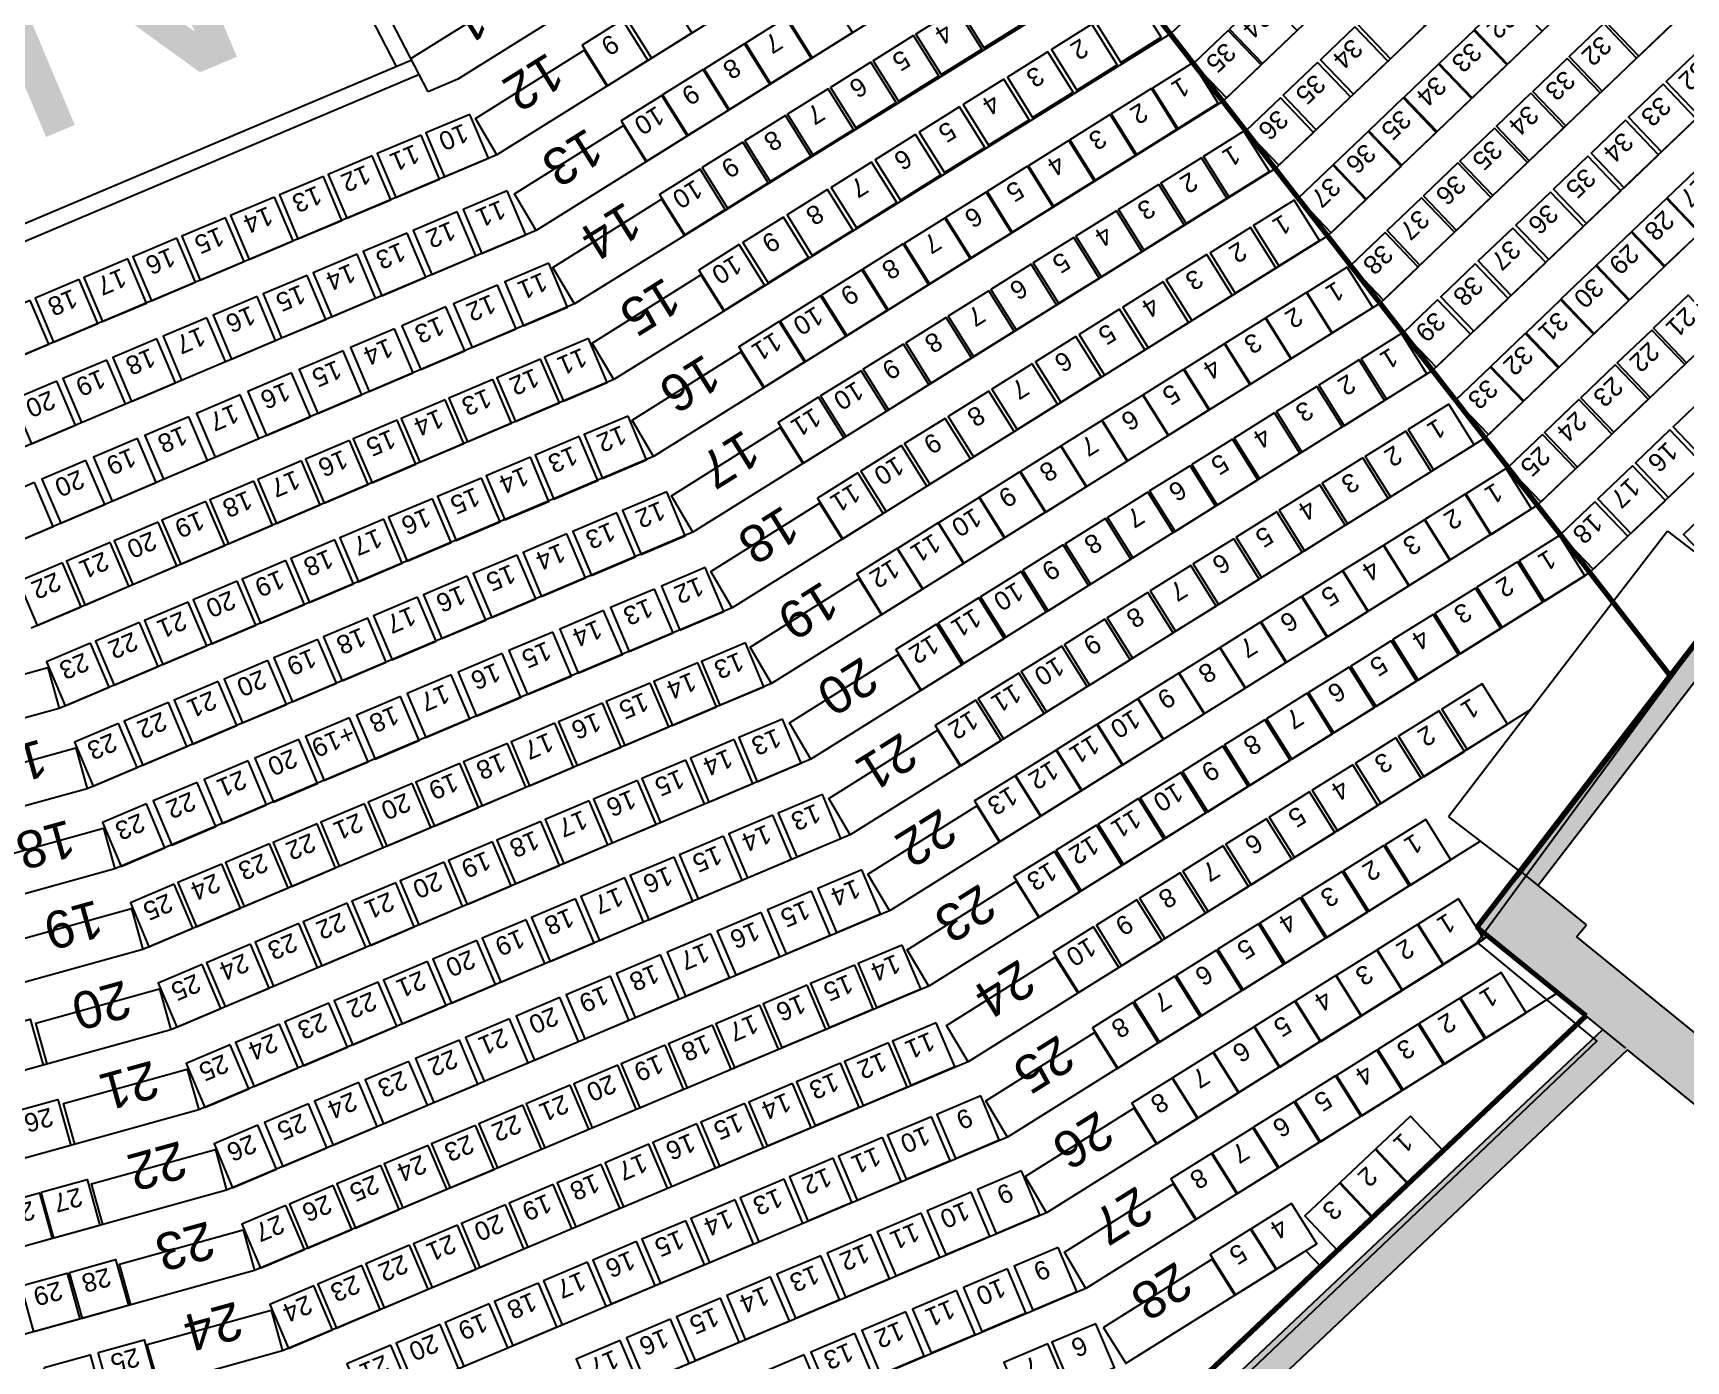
# Model space of a CAD drawing. Header units: millimetres. Extents: x 42980 to 202332, y 27411 to 140378.
# Drawn here: x 146355 to 161934, y 46730 to 59249 of the extents above; entities that cross this region are included whole.
import ezdxf
from ezdxf.enums import TextEntityAlignment as Align

# ---------------------------------------------------------------- set-up
doc = ezdxf.new("R2010")
doc.units = ezdxf.units.MM
doc.header["$LTSCALE"] = 100
for name, color, linetype in [('_insida yttervägg arena', 6, 'CONTINUOUS'), ('A-3312-EA-', 7, 'CONTINUOUS'), ('A-3312-FYLL', 7, 'CONTINUOUS'), ('M-RADER', 252, 'CONTINUOUS'), ('M-STOLAR', 1, 'CONTINUOUS'), ('M-STOLNUMMER', 7, 'CONTINUOUS'), ('N-RADER', 252, 'CONTINUOUS'), ('N-RADNUMMER', 4, 'CONTINUOUS'), ('N-STOLAR', 1, 'CONTINUOUS'), ('N-STOLNUMMER', 7, 'CONTINUOUS'), ('N-TRAPPA', 254, 'CONTINUOUS'), ('SEKTIONS_NR', 4, 'CONTINUOUS')]:
    doc.layers.add(name, color=color, linetype=linetype)
doc.layers.add('SEKTIONER', color=4, linetype='CONTINUOUS', lineweight=70)
doc.styles.add('ARIAL', font='arial.ttf')

msp = doc.modelspace()

# ---------------------------------------------------------------- hatches: boundary and pattern name
at = {"layer": 'A-3312-FYLL'}
for points in [[(162836, 54562), (165733, 52470), (165342, 51928), (165255, 51991), (163074, 49149), (163157, 49081), (162735, 48563), (159964, 50820), (160386, 51338), (160995, 50842), (160901, 50727), (162455, 49462), (162548, 49577), (162911, 49281), (165084, 52114), (164705, 52388), (164792, 52508), (163188, 53667), (163101, 53546), (162444, 54020)], [(129833, 31226), (136958, 33371), (143974, 36585), (150660, 40658), (157173, 45689), (161384, 49663), (161149, 49854), (157029, 45966), (150490, 40906), (143833, 36850), (136852, 33652), (129766, 31519), (122453, 30391), (118753, 30391), (115053, 30391), (107739, 31519), (100653, 33652), (93673, 36850), (87015, 40906), (80476, 45966), (76356, 49854), (76121, 49663), (80332, 45689), (86845, 40658), (93532, 36585), (100547, 33371), (107673, 31226), (115030, 30091), (118753, 30091), (122476, 30091)]]:
    msp.add_hatch(color=256, dxfattribs=at).paths.add_polyline_path(points)
h = msp.add_hatch(color=256, dxfattribs=at)
h.paths.add_polyline_path([(161923, 53013), (161796, 53176), (160386, 51338), (160541, 51212)])
h.paths.add_polyline_path([(162606, 53903), (162444, 54020), (161796, 53176), (161923, 53013)])

# ---------------------------------------------------------------- linework, layer by layer
at = {"layer": '_insida yttervägg arena'}
msp.add_lwpolyline([(172663, 87507), (172607, 80521), (171762, 73264), (170102, 66103), (167203, 58902), (164217, 53599), (162838, 54583), (159967, 50674), (161093, 49746), (156927, 45780), (150671, 40929), (144057, 36879), (136930, 33666), (129865, 31612), (122519, 30346), (115145, 30318), (107811, 31440), (100662, 33578)], dxfattribs=at)
at = {"layer": 'A-3312-EA-'}
for p, q in [((160386, 51338), (162444, 54020)), ((162606, 53903), (160541, 51212)), ((159964, 50820), (160386, 51338)), ((160995, 50842), (160386, 51338)), ((161149, 49854), (159964, 50820)), ((160901, 50727), (160995, 50842)), ((160901, 50727), (162455, 49462)), ((157029, 45966), (161149, 49854)), ((161384, 49663), (157225, 45737)), ((162735, 48563), (161384, 49663))]:
    msp.add_line(p, q, dxfattribs=at)
at = {"layer": 'M-RADER'}
for p, q in [((161627, 63590), (157077, 59241)), ((162238, 63068), (157571, 58607)), ((162850, 62546), (158064, 57972)), ((163462, 62024), (158558, 57337)), ((164073, 61502), (159052, 56703)), ((164685, 60980), (159546, 56068)), ((165297, 60458), (160040, 55433)), ((165908, 59936), (160533, 54798)), ((166520, 59414), (161027, 54164)), ((161761, 54552), (161246, 53882)), ((161761, 54552), (162433, 54037))]:
    msp.add_line(p, q, dxfattribs=at)
at = {"layer": 'M-STOLAR'}
for points in [[(161502, 59666), (161177, 59355), (161488, 59030), (161813, 59340)], [(157958, 59598), (157632, 59287), (157943, 58961), (158269, 59272)], [(159163, 59644), (158838, 59333), (159149, 59007), (159474, 59318)], [(160267, 59592), (159942, 59281), (160253, 58956), (160578, 59267)], [(157618, 59273), (157293, 58962), (157604, 58637), (157929, 58948)], [(158813, 59308), (158488, 58998), (158799, 58672), (159124, 58983)], [(159934, 59274), (159609, 58963), (159920, 58638), (160245, 58949)], [(161159, 59338), (160833, 59027), (161144, 58701), (161469, 59012)], [(162073, 59104), (161747, 58793), (162058, 58468), (162383, 58779)], [(158462, 58973), (158137, 58662), (158448, 58337), (158773, 58648)], [(159602, 58956), (159277, 58645), (159588, 58320), (159913, 58631)], [(160815, 59009), (160490, 58698), (160801, 58373), (161126, 58684)], [(161718, 58766), (161393, 58455), (161704, 58129), (162029, 58440)], [(158112, 58638), (157786, 58327), (158097, 58002), (158423, 58313)], [(159269, 58639), (158944, 58328), (159255, 58002), (159580, 58313)], [(160472, 58681), (160147, 58370), (160457, 58045), (160783, 58356)], [(161364, 58427), (161039, 58116), (161350, 57791), (161675, 58102)], [(158937, 58321), (158612, 58010), (158922, 57684), (159248, 57995)], [(160128, 58353), (159803, 58042), (160114, 57717), (160439, 58028)], [(158604, 58003), (158279, 57692), (158590, 57367), (158915, 57678)], [(159785, 58025), (159460, 57714), (159771, 57388), (160096, 57699)], [(161010, 58088), (160685, 57778), (160996, 57452), (161321, 57763)], [(162082, 58007), (161757, 57696), (162068, 57370), (162393, 57681)], [(159442, 57696), (159116, 57386), (159427, 57060), (159753, 57371)], [(160656, 57750), (160330, 57439), (160641, 57114), (160967, 57425)], [(161749, 57689), (161424, 57378), (161735, 57053), (162060, 57363)], [(159098, 57368), (158773, 57057), (159084, 56732), (159409, 57043)], [(160301, 57411), (159976, 57100), (160287, 56775), (160612, 57086)], [(161417, 57371), (161092, 57060), (161403, 56735), (161728, 57046)], [(159947, 57073), (159622, 56762), (159933, 56437), (160258, 56747)], [(161084, 57053), (160759, 56742), (161070, 56417), (161395, 56728)], [(159593, 56734), (159268, 56423), (159579, 56098), (159904, 56409)], [(160752, 56735), (160427, 56424), (160738, 56099), (161063, 56410)], [(161954, 56778), (161629, 56467), (161940, 56141), (162265, 56452)], [(160419, 56417), (160094, 56106), (160405, 55781), (160730, 56092)], [(161611, 56449), (161285, 56139), (161596, 55813), (161922, 56124)], [(160087, 56100), (159762, 55789), (160072, 55463), (160398, 55774)], [(161267, 56121), (160942, 55810), (161253, 55485), (161578, 55796)], [(160924, 55793), (160599, 55482), (160910, 55157), (161235, 55468)], [(162137, 55846), (161812, 55535), (162123, 55210), (162448, 55521)], [(160581, 55465), (160255, 55154), (160566, 54829), (160892, 55140)], [(161783, 55507), (161458, 55196), (161769, 54871), (162094, 55182)], [(161429, 55169), (161103, 54858), (161414, 54532), (161740, 54843)], [(161074, 54830), (160749, 54519), (161060, 54194), (161385, 54505)], [(162237, 54834), (161911, 54523), (162222, 54198), (162548, 54509)]]:
    msp.add_lwpolyline(points, close=True, dxfattribs=at)
at = {"layer": 'N-RADER'}
for p, q in [((155102, 61780), (150357, 58813)), ((155595, 61145), (150727, 58101)), ((156089, 60511), (151097, 57389)), ((156583, 59876), (151458, 56695)), ((157077, 59241), (151828, 55982)), ((150357, 58813), (150080, 58696)), ((157571, 58607), (152204, 55257)), ((150727, 58101), (145549, 55911)), ((158064, 57972), (152575, 54544)), ((151097, 57389), (145812, 55154)), ((158558, 57337), (152945, 53830)), ((151458, 56695), (146075, 54397)), ((159052, 56703), (153316, 53116)), ((151828, 55982), (146338, 53639)), ((159546, 56068), (153686, 52403)), ((160040, 55433), (154057, 51689)), ((152204, 55257), (146601, 52882)), ((160533, 54798), (154434, 50978)), ((152575, 54544), (146864, 52125)), ((159964, 50820), (162836, 54562)), ((161027, 54164), (154798, 50262)), ((152945, 53830), (147127, 51368)), ((161246, 53882), (159695, 51860)), ((153316, 53116), (147390, 50610)), ((146601, 52882), (141005, 51330)), ((160471, 52872), (155168, 49550)), ((153686, 52403), (147653, 49853)), ((146864, 52125), (141178, 50547)), ((159695, 51860), (160367, 51345)), ((154057, 51689), (147916, 49096)), ((159996, 51630), (155538, 48838)), ((147127, 51368), (141351, 49765)), ((154434, 50978), (148179, 48339)), ((161366, 49678), (159964, 50820)), ((160071, 50733), (155908, 48126)), ((147390, 50610), (141524, 48983)), ((154798, 50262), (148443, 47582)), ((160726, 50199), (156278, 47413)), ((147653, 49853), (141698, 48201)), ((156934, 46150), (160993, 49982)), ((155168, 49550), (148706, 46824)), ((147916, 49096), (141871, 47419)), ((155538, 48838), (148969, 46067)), ((148179, 48339), (142044, 46637)), ((155908, 48126), (149232, 45310)), ((158352, 47768), (156648, 46701)), ((158352, 47768), (158491, 47620)), ((148443, 47582), (142217, 45854)), ((156278, 47413), (149495, 44553)), ((148706, 46824), (142391, 45072))]:
    msp.add_line(p, q, dxfattribs=at)
at = {"layer": 'N-STOLAR'}
for points in [[(155460, 59730), (155078, 59492), (155317, 59110), (155698, 59349)], [(152326, 59633), (151944, 59394), (152183, 59013), (152565, 59251)], [(153840, 59637), (153459, 59398), (153697, 59017), (154079, 59255)], [(156750, 59592), (156368, 59354), (156607, 58972), (156989, 59211)], [(151911, 59373), (151529, 59134), (151768, 58753), (152149, 58992)], [(153450, 59393), (153069, 59154), (153307, 58773), (153689, 59011)], [(155057, 59478), (154675, 59240), (154914, 58858), (155296, 59097)], [(154654, 59226), (154273, 58988), (154511, 58606), (154893, 58845)], [(156334, 59333), (155953, 59094), (156192, 58712), (156573, 58951)], [(153060, 59149), (152679, 58910), (152917, 58529), (153299, 58767)], [(155919, 59073), (155538, 58834), (155776, 58453), (156158, 58691)], [(152670, 58905), (152289, 58666), (152527, 58285), (152909, 58523)], [(154252, 58974), (153870, 58736), (154109, 58354), (154490, 58593)], [(157287, 58969), (156906, 58730), (157144, 58349), (157526, 58587)], [(155504, 58813), (155122, 58574), (155361, 58193), (155742, 58431)], [(152280, 58661), (151899, 58422), (152137, 58041), (152519, 58280)], [(153849, 58723), (153467, 58484), (153706, 58102), (154088, 58341)], [(156897, 58725), (156516, 58486), (156754, 58105), (157136, 58343)], [(150473, 58482), (150058, 58307), (150233, 57892), (150648, 58068)], [(153446, 58471), (153065, 58232), (153303, 57850), (153685, 58089)], [(155088, 58553), (154707, 58314), (154945, 57933), (155327, 58171)], [(156507, 58481), (156126, 58242), (156364, 57861), (156746, 58099)], [(150012, 58287), (149598, 58112), (149773, 57698), (150187, 57873)], [(154673, 58293), (154291, 58054), (154530, 57673), (154912, 57912)], [(157768, 58324), (157386, 58086), (157625, 57704), (158007, 57943)], [(153044, 58219), (152662, 57980), (152901, 57599), (153282, 57837)], [(156117, 58237), (155736, 57998), (155974, 57617), (156356, 57855)], [(149552, 58093), (149137, 57917), (149312, 57503), (149727, 57678)], [(152641, 57967), (152259, 57728), (152498, 57347), (152879, 57585)], [(154257, 58033), (153876, 57794), (154115, 57413), (154496, 57652)], [(155727, 57993), (155346, 57754), (155584, 57373), (155966, 57611)], [(157367, 58073), (156985, 57835), (157224, 57453), (157606, 57692)], [(149091, 57898), (148677, 57723), (148852, 57308), (149266, 57483)], [(156966, 57822), (156584, 57584), (156823, 57202), (157205, 57441)], [(148631, 57703), (148216, 57528), (148391, 57113), (148806, 57289)], [(150823, 57762), (150409, 57587), (150584, 57172), (150999, 57348)], [(153842, 57773), (153461, 57535), (153699, 57153), (154081, 57392)], [(155337, 57749), (154956, 57510), (155194, 57129), (155576, 57367)], [(158240, 57674), (157859, 57436), (158097, 57054), (158479, 57293)], [(148170, 57508), (147756, 57333), (147931, 56919), (148345, 57094)], [(150352, 57563), (149937, 57387), (150113, 56973), (150527, 57148)], [(153427, 57513), (153045, 57275), (153284, 56893), (153665, 57132)], [(154947, 57505), (154566, 57266), (154805, 56885), (155186, 57123)], [(156565, 57572), (156183, 57333), (156422, 56951), (156804, 57190)], [(149880, 57363), (149466, 57188), (149641, 56773), (150056, 56949)], [(157829, 57417), (157448, 57178), (157686, 56797), (158068, 57036)], [(147710, 57314), (147295, 57138), (147470, 56724), (147885, 56899)], [(153011, 57254), (152630, 57015), (152868, 56633), (153250, 56872)], [(154557, 57261), (154176, 57022), (154415, 56641), (154796, 56880)], [(156164, 57321), (155782, 57082), (156021, 56701), (156403, 56939)], [(147249, 57119), (146835, 56943), (147010, 56529), (147424, 56704)], [(149409, 57164), (148994, 56988), (149170, 56574), (149584, 56749)], [(151216, 57080), (150802, 56904), (150979, 56490), (151392, 56666)], [(155763, 57070), (155381, 56831), (155620, 56450), (156002, 56688)], [(157418, 57160), (157036, 56921), (157275, 56540), (157657, 56778)], [(158742, 57043), (158361, 56804), (158599, 56423), (158981, 56661)], [(146789, 56924), (146374, 56749), (146549, 56334), (146964, 56510)], [(148937, 56964), (148523, 56789), (148698, 56375), (149113, 56550)], [(150731, 56873), (150317, 56697), (150494, 56283), (150908, 56460)], [(154167, 57017), (153786, 56778), (154025, 56397), (154406, 56636)], [(157007, 56903), (156625, 56664), (156864, 56282), (157245, 56521)], [(146328, 56729), (145914, 56554), (146089, 56139), (146503, 56315)], [(148466, 56765), (148051, 56590), (148226, 56175), (148641, 56350)], [(153777, 56773), (153396, 56534), (153635, 56153), (154016, 56392)], [(155362, 56819), (154981, 56580), (155219, 56199), (155601, 56437)], [(158357, 56802), (157975, 56563), (158214, 56181), (158595, 56420)], [(147994, 56565), (147580, 56390), (147755, 55976), (148169, 56151)], [(150246, 56667), (149832, 56490), (150009, 56076), (150423, 56253)], [(154961, 56568), (154580, 56329), (154818, 55948), (155200, 56187)], [(156596, 56645), (156214, 56407), (156453, 56025), (156834, 56264)], [(157971, 56560), (157589, 56322), (157828, 55940), (158209, 56179)], [(149762, 56460), (149348, 56283), (149524, 55869), (149938, 56046)], [(153387, 56529), (153006, 56290), (153245, 55909), (153626, 56148)], [(159253, 56417), (158871, 56178), (159110, 55797), (159491, 56035)], [(147523, 56366), (147108, 56191), (147283, 55776), (147698, 55951)], [(149277, 56253), (148863, 56076), (149040, 55662), (149454, 55839)], [(151590, 56369), (151176, 56192), (151353, 55778), (151766, 55955)], [(154560, 56317), (154179, 56079), (154417, 55697), (154799, 55936)], [(156184, 56388), (155803, 56149), (156042, 55768), (156423, 56007)], [(157585, 56319), (157204, 56080), (157442, 55699), (157824, 55937)], [(147051, 56166), (146637, 55991), (146812, 55577), (147226, 55752)], [(151139, 56176), (150725, 56000), (150902, 55586), (151316, 55763)], [(155773, 56131), (155392, 55892), (155630, 55511), (156012, 55749)], [(158854, 56167), (158473, 55929), (158711, 55547), (159093, 55786)], [(146579, 55967), (146165, 55792), (146340, 55377), (146755, 55553)], [(148792, 56046), (148378, 55870), (148555, 55456), (148969, 55632)], [(150689, 55984), (150275, 55808), (150451, 55394), (150865, 55570)], [(154159, 56066), (153778, 55828), (154016, 55446), (154398, 55685)], [(157199, 56078), (156818, 55839), (157056, 55457), (157438, 55696)], [(148308, 55839), (147894, 55663), (148070, 55249), (148484, 55425)], [(150238, 55792), (149824, 55616), (150000, 55202), (150414, 55378)], [(153758, 55815), (153377, 55577), (153615, 55195), (153997, 55434)], [(155362, 55874), (154981, 55635), (155219, 55253), (155601, 55492)], [(156814, 55836), (156432, 55598), (156671, 55216), (157052, 55455)], [(158456, 55918), (158074, 55680), (158313, 55298), (158694, 55537)], [(147823, 55632), (147409, 55456), (147585, 55042), (147999, 55219)], [(151963, 55638), (151548, 55463), (151723, 55049), (152138, 55224)], [(154951, 55616), (154569, 55378), (154808, 54996), (155190, 55235)], [(158057, 55669), (157676, 55430), (157915, 55049), (158296, 55287)], [(159698, 55750), (159316, 55511), (159555, 55130), (159937, 55368)], [(149787, 55600), (149373, 55423), (149550, 55009), (149964, 55186)], [(156428, 55595), (156046, 55356), (156285, 54975), (156667, 55213)], [(159293, 55496), (158911, 55258), (159150, 54876), (159531, 55115)], [(147338, 55426), (146924, 55249), (147101, 54835), (147515, 55012)], [(149336, 55408), (148922, 55231), (149099, 54817), (149513, 54994)], [(151502, 55444), (151088, 55268), (151263, 54854), (151677, 55029)], [(154540, 55359), (154158, 55120), (154397, 54739), (154778, 54978)], [(156042, 55354), (155661, 55115), (155899, 54733), (156281, 54972)], [(157659, 55420), (157277, 55181), (157516, 54799), (157898, 55038)], [(146853, 55219), (146439, 55042), (146616, 54628), (147030, 54805)], [(148886, 55216), (148472, 55039), (148648, 54625), (149062, 54802)], [(151042, 55249), (150627, 55074), (150802, 54659), (151217, 54834)], [(157260, 55170), (156879, 54932), (157118, 54550), (157499, 54789)], [(158887, 55243), (158506, 55004), (158745, 54623), (159126, 54861)], [(146369, 55012), (145955, 54835), (146131, 54422), (146545, 54598)], [(148435, 55023), (148021, 54847), (148197, 54433), (148611, 54609)], [(150581, 55054), (150167, 54879), (150342, 54464), (150756, 54640)], [(154129, 55102), (153747, 54863), (153986, 54482), (154367, 54720)], [(155656, 55112), (155275, 54874), (155514, 54492), (155895, 54731)], [(160240, 55143), (159858, 54905), (160097, 54523), (160478, 54762)], [(150121, 54859), (149706, 54684), (149881, 54270), (150296, 54445)], [(152327, 54924), (151912, 54749), (152088, 54334), (152502, 54510)], [(155271, 54871), (154889, 54632), (155128, 54251), (155509, 54489)], [(156862, 54921), (156481, 54682), (156719, 54301), (157101, 54540)], [(158482, 54989), (158101, 54751), (158339, 54369), (158721, 54608)], [(159854, 54902), (159473, 54663), (159711, 54282), (160093, 54521)], [(147984, 54831), (147570, 54655), (147747, 54241), (148161, 54417)], [(151857, 54725), (151443, 54550), (151618, 54136), (152032, 54311)], [(158077, 54736), (157695, 54497), (157934, 54116), (158316, 54354)], [(147533, 54639), (147119, 54463), (147296, 54049), (147710, 54225)], [(149660, 54665), (149246, 54489), (149421, 54075), (149835, 54250)], [(151387, 54527), (150973, 54351), (151148, 53937), (151563, 54112)], [(154885, 54630), (154503, 54391), (154742, 54009), (155124, 54248)], [(156464, 54672), (156082, 54433), (156321, 54052), (156702, 54290)], [(159468, 54661), (159087, 54422), (159325, 54041), (159707, 54279)], [(147083, 54447), (146669, 54270), (146845, 53856), (147259, 54033)], [(149200, 54470), (148785, 54294), (148960, 53880), (149375, 54055)], [(154499, 54388), (154118, 54150), (154356, 53768), (154738, 54007)], [(156065, 54423), (155684, 54184), (155922, 53802), (156304, 54041)], [(157672, 54482), (157290, 54244), (157529, 53862), (157910, 54101)], [(159083, 54419), (158701, 54181), (158940, 53799), (159321, 54038)], [(160742, 54513), (160361, 54274), (160600, 53893), (160981, 54131)], [(146632, 54255), (146218, 54078), (146394, 53664), (146808, 53841)], [(148739, 54275), (148325, 54100), (148500, 53685), (148914, 53861)], [(150918, 54328), (150503, 54153), (150679, 53738), (151093, 53914)], [(157267, 54229), (156885, 53990), (157124, 53609), (157505, 53847)], [(160346, 54265), (159964, 54026), (160203, 53644), (160584, 53883)], [(148279, 54080), (147864, 53905), (148039, 53490), (148454, 53666)], [(150448, 54129), (150034, 53954), (150209, 53540), (150623, 53715)], [(152691, 54210), (152277, 54034), (152452, 53620), (152867, 53795)], [(155667, 54173), (155285, 53935), (155524, 53553), (155905, 53792)], [(158697, 54178), (158315, 53939), (158554, 53558), (158935, 53797)], [(149978, 53931), (149564, 53755), (149739, 53341), (150154, 53516)], [(152212, 54007), (151798, 53832), (151973, 53417), (152388, 53593)], [(155268, 53924), (154887, 53685), (155125, 53304), (155507, 53542)], [(156861, 53975), (156480, 53737), (156718, 53355), (157100, 53594)], [(158311, 53937), (157930, 53698), (158168, 53317), (158550, 53555)], [(159949, 54016), (159567, 53778), (159806, 53396), (160188, 53635)], [(147818, 53885), (147404, 53710), (147579, 53296), (147993, 53471)], [(151733, 53804), (151319, 53629), (151494, 53215), (151909, 53390)], [(159552, 53768), (159171, 53530), (159409, 53148), (159791, 53387)], [(147358, 53691), (146943, 53515), (147118, 53101), (147533, 53276)], [(149509, 53732), (149094, 53557), (149269, 53142), (149684, 53318)], [(151255, 53602), (150840, 53427), (151015, 53012), (151430, 53187)], [(154870, 53675), (154488, 53436), (154727, 53055), (155108, 53293)], [(156456, 53722), (156075, 53483), (156313, 53102), (156695, 53340)], [(157925, 53695), (157544, 53457), (157783, 53075), (158164, 53314)], [(146897, 53496), (146483, 53321), (146658, 52906), (147072, 53081)], [(149039, 53533), (148624, 53358), (148800, 52944), (149214, 53119)], [(153069, 53501), (152654, 53325), (152829, 52911), (153244, 53086)], [(156051, 53468), (155669, 53229), (155908, 52848), (156290, 53087)], [(157540, 53454), (157158, 53215), (157397, 52834), (157778, 53073)], [(159155, 53520), (158774, 53281), (159013, 52900), (159394, 53139)], [(148569, 53335), (148155, 53159), (148330, 52745), (148744, 52920)], [(150776, 53399), (150361, 53224), (150536, 52810), (150951, 52985)], [(152620, 53311), (152206, 53136), (152381, 52721), (152795, 52896)], [(148099, 53136), (147685, 52961), (147860, 52546), (148275, 52722)], [(150297, 53197), (149882, 53021), (150057, 52607), (150472, 52782)], [(155646, 53215), (155264, 52976), (155503, 52594), (155884, 52833)], [(157154, 53213), (156772, 52974), (157011, 52593), (157393, 52831)], [(158759, 53272), (158377, 53033), (158616, 52652), (158997, 52890)], [(149818, 52994), (149403, 52819), (149579, 52404), (149993, 52580)], [(152171, 53121), (151757, 52946), (151932, 52531), (152347, 52707)], [(156768, 52971), (156387, 52733), (156625, 52351), (157007, 52590)], [(158362, 53024), (157980, 52785), (158219, 52403), (158601, 52642)], [(160014, 53113), (159632, 52875), (159871, 52493), (160252, 52732)], [(147630, 52937), (147215, 52762), (147391, 52348), (147805, 52523)], [(151723, 52932), (151308, 52756), (151484, 52342), (151898, 52517)], [(155240, 52961), (154859, 52722), (155098, 52341), (155479, 52580)], [(159607, 52859), (159225, 52620), (159464, 52238), (159845, 52477)], [(147160, 52739), (146746, 52563), (146921, 52149), (147335, 52324)], [(149339, 52792), (148924, 52616), (149100, 52202), (149514, 52377)], [(151274, 52742), (150860, 52567), (151035, 52152), (151450, 52327)], [(153420, 52781), (153006, 52606), (153181, 52191), (153595, 52366)], [(156382, 52730), (156001, 52491), (156240, 52110), (156621, 52349)], [(157965, 52775), (157584, 52537), (157822, 52155), (158204, 52394)], [(148860, 52589), (148445, 52414), (148621, 51999), (149035, 52175)], [(150826, 52552), (150411, 52377), (150587, 51962), (151001, 52138)], [(152964, 52588), (152550, 52413), (152725, 51998), (153139, 52174)], [(157568, 52527), (157187, 52288), (157426, 51907), (157807, 52146)], [(159200, 52604), (158818, 52365), (159057, 51984), (159438, 52223)], [(148381, 52387), (147967, 52211), (148142, 51797), (148556, 51972)], [(150377, 52362), (149963, 52187), (150138, 51773), (150553, 51948)], [(152508, 52395), (152094, 52220), (152269, 51805), (152683, 51981)], [(155997, 52489), (155615, 52250), (155854, 51869), (156235, 52107)], [(158793, 52349), (158411, 52111), (158650, 51729), (159031, 51968)], [(152052, 52202), (151638, 52027), (151813, 51613), (152228, 51788)], [(155611, 52247), (155229, 52009), (155468, 51627), (155850, 51866)], [(157172, 52279), (156790, 52040), (157029, 51659), (157410, 51897)], [(147902, 52184), (147488, 52009), (147663, 51594), (148077, 51769)], [(149929, 52173), (149514, 51997), (149690, 51583), (150104, 51758)], [(153794, 52070), (153379, 51895), (153554, 51481), (153969, 51656)], [(158386, 52095), (158004, 51856), (158243, 51475), (158625, 51713)], [(147423, 51981), (147009, 51806), (147184, 51392), (147598, 51567)], [(149480, 51983), (149066, 51808), (149241, 51393), (149656, 51569)], [(151596, 52010), (151182, 51834), (151357, 51420), (151772, 51595)], [(156775, 52031), (156393, 51792), (156632, 51411), (157014, 51649)], [(149032, 51793), (148617, 51618), (148793, 51204), (149207, 51379)], [(151141, 51817), (150726, 51641), (150901, 51227), (151316, 51402)], [(153328, 51874), (152914, 51698), (153089, 51284), (153504, 51459)], [(156378, 51782), (155997, 51544), (156235, 51162), (156617, 51401)], [(157979, 51840), (157597, 51602), (157836, 51220), (158218, 51459)], [(159481, 51836), (159099, 51597), (159338, 51216), (159719, 51455)], [(148583, 51604), (148169, 51428), (148344, 51014), (148759, 51189)], [(150685, 51624), (150270, 51449), (150445, 51034), (150860, 51209)], [(152863, 51677), (152449, 51502), (152624, 51087), (153039, 51262)], [(157572, 51586), (157191, 51347), (157429, 50966), (157811, 51204)], [(159086, 51589), (158705, 51351), (158944, 50969), (159325, 51208)], [(148135, 51414), (147720, 51239), (147896, 50824), (148310, 50999)], [(150229, 51431), (149814, 51256), (149990, 50841), (150404, 51017)], [(152398, 51480), (151984, 51305), (152159, 50890), (152574, 51066)], [(155981, 51534), (155600, 51296), (155839, 50914), (156220, 51153)], [(151933, 51283), (151519, 51108), (151694, 50694), (152108, 50869)], [(154167, 51360), (153753, 51185), (153928, 50770), (154342, 50945)], [(157165, 51331), (156784, 51092), (157022, 50711), (157404, 50950)], [(158692, 51343), (158311, 51104), (158549, 50723), (158931, 50961)], [(147686, 51224), (147272, 51049), (147447, 50634), (147861, 50810)], [(149773, 51238), (149358, 51063), (149534, 50648), (149948, 50824)], [(153693, 51159), (153278, 50984), (153454, 50569), (153868, 50745)], [(149317, 51045), (148902, 50870), (149078, 50456), (149492, 50631)], [(151468, 51087), (151054, 50911), (151229, 50497), (151643, 50672)], [(153218, 50959), (152804, 50783), (152979, 50369), (153394, 50544)], [(156758, 51077), (156377, 50838), (156615, 50456), (156997, 50695)], [(158298, 51096), (157917, 50858), (158155, 50476), (158537, 50715)], [(159791, 51087), (159410, 50848), (159648, 50467), (160030, 50705)], [(148861, 50853), (148447, 50677), (148622, 50263), (149036, 50438)], [(151003, 50890), (150588, 50715), (150764, 50300), (151178, 50476)], [(156351, 50822), (155970, 50583), (156208, 50202), (156590, 50440)], [(157904, 50850), (157522, 50611), (157761, 50229), (158142, 50468)], [(159405, 50845), (159024, 50607), (159263, 50225), (159644, 50464)], [(148405, 50660), (147991, 50484), (148166, 50070), (148580, 50245)], [(150538, 50693), (150123, 50518), (150299, 50104), (150713, 50279)], [(152744, 50758), (152330, 50583), (152505, 50168), (152919, 50344)], [(154545, 50651), (154131, 50476), (154306, 50062), (154721, 50237)], [(150073, 50497), (149658, 50321), (149834, 49907), (150248, 50082)], [(152270, 50557), (151855, 50382), (152031, 49968), (152445, 50143)], [(157510, 50603), (157128, 50364), (157367, 49983), (157748, 50221)], [(159020, 50604), (158638, 50365), (158877, 49984), (159258, 50223)], [(147949, 50467), (147535, 50292), (147710, 49877), (148125, 50052)], [(151796, 50357), (151381, 50181), (151556, 49767), (151971, 49942)], [(154099, 50462), (153684, 50287), (153859, 49873), (154274, 50048)], [(157115, 50356), (156734, 50118), (156973, 49736), (157354, 49975)], [(158634, 50363), (158253, 50124), (158491, 49743), (158873, 49981)], [(160191, 50393), (159809, 50154), (160048, 49773), (160429, 50011)], [(149608, 50300), (149193, 50125), (149368, 49710), (149783, 49885)], [(153652, 50273), (153237, 50098), (153413, 49684), (153827, 49859)], [(149142, 50103), (148728, 49928), (148903, 49513), (149318, 49689)], [(151321, 50156), (150907, 49981), (151082, 49566), (151497, 49742)], [(153205, 50084), (152791, 49909), (152966, 49495), (153381, 49670)], [(156721, 50110), (156340, 49871), (156578, 49490), (156960, 49728)], [(158248, 50121), (157867, 49883), (158105, 49501), (158487, 49740)], [(159801, 50149), (159419, 49910), (159658, 49529), (160039, 49767)], [(145896, 49833), (146329, 49953), (146450, 49519), (146016, 49399)], [(148677, 49906), (148263, 49731), (148438, 49317), (148853, 49492)], [(150847, 49956), (150432, 49780), (150608, 49366), (151022, 49541)], [(152759, 49896), (152344, 49720), (152519, 49306), (152934, 49481)], [(154868, 49919), (154454, 49744), (154629, 49330), (155044, 49505)], [(157863, 49880), (157481, 49641), (157720, 49260), (158101, 49499)], [(159411, 49905), (159029, 49666), (159268, 49285), (159650, 49524)], [(148212, 49710), (147798, 49534), (147973, 49120), (148388, 49295)], [(150373, 49755), (149958, 49580), (150133, 49165), (150548, 49340)], [(152312, 49707), (151897, 49531), (152073, 49117), (152487, 49292)], [(154417, 49728), (154002, 49553), (154178, 49139), (154592, 49314)], [(149898, 49554), (149484, 49379), (149659, 48965), (150074, 49140)], [(157477, 49639), (157095, 49400), (157334, 49019), (157715, 49257)], [(159021, 49661), (158639, 49422), (158878, 49041), (159260, 49280)], [(151865, 49518), (151451, 49342), (151626, 48928), (152040, 49103)], [(153966, 49538), (153551, 49362), (153726, 48948), (154141, 49123)], [(157091, 49397), (156710, 49159), (156948, 48777), (157330, 49016)], [(158631, 49417), (158249, 49178), (158488, 48797), (158870, 49036)], [(149424, 49354), (149009, 49178), (149185, 48764), (149599, 48939)], [(151418, 49329), (151004, 49153), (151179, 48739), (151594, 48914)], [(153514, 49347), (153100, 49171), (153275, 48757), (153690, 48932)], [(146156, 49074), (146589, 49195), (146710, 48761), (146276, 48641)], [(148950, 49153), (148535, 48978), (148710, 48563), (149125, 48739)], [(150972, 49140), (150557, 48965), (150733, 48550), (151147, 48725)], [(153063, 49156), (152649, 48981), (152824, 48566), (153238, 48741)], [(155287, 49228), (154872, 49053), (155048, 48638), (155462, 48814)], [(158241, 49173), (157859, 48934), (158098, 48553), (158480, 48792)], [(148475, 48952), (148061, 48777), (148236, 48363), (148651, 48538)], [(150525, 48951), (150111, 48776), (150286, 48361), (150700, 48536)], [(152612, 48965), (152197, 48790), (152373, 48375), (152787, 48551)], [(154824, 49032), (154409, 48857), (154584, 48442), (154999, 48618)], [(157851, 48929), (157469, 48690), (157708, 48309), (158090, 48548)], [(159337, 49038), (159010, 48729), (159319, 48401), (159646, 48710)], [(150078, 48762), (149664, 48587), (149839, 48172), (150254, 48348)], [(152160, 48774), (151746, 48599), (151921, 48184), (152336, 48360)], [(154360, 48836), (153946, 48661), (154121, 48246), (154536, 48422)], [(153897, 48640), (153483, 48465), (153658, 48050), (154072, 48226)], [(157461, 48685), (157079, 48446), (157318, 48065), (157700, 48304)], [(159003, 48722), (158675, 48413), (158984, 48086), (159311, 48395)], [(149632, 48573), (149217, 48398), (149393, 47983), (149807, 48159)], [(151709, 48583), (151295, 48408), (151470, 47993), (151884, 48169)], [(155670, 48521), (155255, 48346), (155431, 47932), (155845, 48107)], [(145982, 48196), (146416, 48316), (146536, 47883), (146102, 47762)], [(146430, 48320), (146864, 48441), (146984, 48007), (146550, 47887)], [(149185, 48384), (148771, 48209), (148946, 47794), (149360, 47970)], [(151258, 48392), (150843, 48217), (151019, 47803), (151433, 47978)], [(153434, 48444), (153019, 48269), (153195, 47854), (153609, 48030)], [(155197, 48322), (154783, 48146), (154958, 47732), (155373, 47907)], [(158668, 48406), (158341, 48097), (158650, 47770), (158977, 48079)], [(148738, 48195), (148324, 48020), (148499, 47605), (148914, 47781)], [(150807, 48201), (150392, 48026), (150567, 47612), (150982, 47787)], [(152971, 48248), (152556, 48073), (152731, 47659), (153146, 47834)], [(158217, 48214), (157835, 47976), (158074, 47594), (158455, 47833)], [(150355, 48011), (149941, 47835), (150116, 47421), (150531, 47596)], [(152507, 48052), (152093, 47877), (152268, 47463), (152683, 47638)], [(154725, 48122), (154310, 47946), (154486, 47532), (154900, 47707)], [(152044, 47856), (151630, 47681), (151805, 47267), (152219, 47442)], [(154252, 47922), (153838, 47747), (154013, 47332), (154428, 47507)], [(157831, 47973), (157449, 47734), (157688, 47353), (158070, 47591)], [(146700, 47565), (147133, 47685), (147254, 47252), (146820, 47131)], [(149904, 47820), (149490, 47644), (149665, 47230), (150079, 47405)], [(153780, 47722), (153365, 47547), (153541, 47132), (153955, 47308)], [(156017, 47800), (155602, 47624), (155777, 47210), (156192, 47385)], [(146242, 47438), (146676, 47558), (146796, 47125), (146362, 47004)], [(149453, 47629), (149038, 47454), (149214, 47039), (149628, 47214)], [(151581, 47660), (151166, 47485), (151342, 47071), (151756, 47246)], [(153307, 47522), (152893, 47347), (153068, 46932), (153483, 47108)], [(155538, 47597), (155123, 47422), (155298, 47007), (155713, 47183)], [(149001, 47438), (148587, 47263), (148762, 46848), (149177, 47024)], [(151118, 47464), (150703, 47289), (150878, 46875), (151293, 47050)], [(155059, 47394), (154644, 47219), (154820, 46805), (155234, 46980)], [(150654, 47269), (150240, 47093), (150415, 46679), (150830, 46854)], [(152835, 47322), (152420, 47147), (152596, 46733), (153010, 46908)], [(150191, 47073), (149777, 46897), (149952, 46483), (150366, 46658)], [(152362, 47123), (151948, 46947), (152123, 46533), (152538, 46708)], [(154580, 47192), (154165, 47017), (154341, 46602), (154755, 46777)], [(156372, 47081), (155957, 46906), (156133, 46492), (156547, 46667)], [(146969, 46810), (147403, 46930), (147523, 46496), (147090, 46376)], [(151890, 46923), (151475, 46747), (151651, 46333), (152065, 46508)], [(154101, 46989), (153686, 46814), (153862, 46400), (154276, 46575)], [(146459, 46668), (146892, 46788), (147012, 46355), (146579, 46234)], [(149728, 46877), (149313, 46701), (149489, 46287), (149903, 46462)], [(153622, 46787), (153207, 46611), (153383, 46197), (153797, 46372)], [(155920, 46890), (155506, 46715), (155681, 46301), (156096, 46476)]]:
    msp.add_lwpolyline(points, close=True, dxfattribs=at)
at = {"layer": 'N-TRAPPA'}
for p, q in [((150080, 58696), (148993, 60790)), ((149782, 58934), (148850, 60729)), ((157469, 47688), (156444, 47044)), ((157682, 47349), (157469, 47688)), ((156657, 46705), (156444, 47044))]:
    msp.add_line(p, q, dxfattribs=at)
for points in [[(149917, 59010), (151155, 59784), (151367, 59445)], [(150727, 58101), (150524, 58444), (151549, 59088), (151762, 58749)], [(149925, 58995), (145455, 57104)], [(149997, 58857), (145506, 56958)], [(151097, 57389), (150894, 57732), (151919, 58376), (152132, 58037)], [(151458, 56695), (151254, 57038), (152279, 57682), (152492, 57343)], [(151828, 55982), (151625, 56325), (152650, 56968), (152863, 56630)], [(152204, 55257), (152001, 55600), (153026, 56244), (153239, 55905)], [(152575, 54544), (152372, 54887), (153397, 55530), (153609, 55192)], [(152945, 53830), (152742, 54173), (153767, 54817), (153980, 54478)], [(153316, 53116), (153113, 53459), (154138, 54103), (154351, 53764)], [(153686, 52403), (153483, 52746), (154508, 53390), (154721, 53051)], [(145435, 52559), (145328, 52944), (146494, 53268), (146601, 52882)], [(154057, 51689), (153854, 52032), (154879, 52676), (155092, 52337)], [(145698, 51801), (145591, 52187), (146757, 52510), (146864, 52125)], [(154428, 50976), (154224, 51319), (155250, 51962), (155462, 51624)], [(145961, 51044), (145854, 51430), (147020, 51753), (147127, 51368)], [(154798, 50262), (154595, 50605), (155620, 51249), (155833, 50910)], [(146224, 50287), (146117, 50672), (147283, 50996), (147390, 50610)], [(155168, 49550), (154965, 49893), (155990, 50537), (156203, 50198)], [(146487, 49530), (146380, 49915), (147546, 50239), (147653, 49853)], [(155538, 48838), (155335, 49181), (156360, 49825), (156572, 49486)], [(146750, 48772), (146643, 49158), (147809, 49481), (147916, 49096)], [(155908, 48126), (155705, 48469), (156730, 49112), (156942, 48774)], [(147013, 48015), (146906, 48401), (148073, 48724), (148179, 48339)], [(156278, 47413), (156075, 47756), (157100, 48400), (157312, 48061)], [(147276, 47258), (147169, 47643), (148336, 47967), (148443, 47582)], [(147539, 46501), (147432, 46886), (148599, 47210), (148706, 46824)]]:
    msp.add_lwpolyline(points, dxfattribs=at)
at = {"layer": 'SEKTIONER'}
for p, q in [((148607, 70128), (161784, 53191)), ((159964, 50820), (162836, 54562)), ((160993, 49982), (159964, 50820))]:
    msp.add_line(p, q, dxfattribs=at)
msp.add_lwpolyline([(160993, 49982), (156934, 46150), (150377, 41071), (143739, 37027), (136781, 33840), (129722, 31715), (122531, 30606)], dxfattribs=at)

# ---------------------------------------------------------------- texts
at = {"layer": 'M-STOLNUMMER', "style": 'ARIAL'}
for s, p in [('34', (157795, 59442)), ('32', (160104, 59437)), ('32', (160996, 59182)), ('35', (157455, 59117)), ('34', (158650, 59153)), ('33', (159772, 59119)), ('32', (161910, 58949)), ('35', (158300, 58818)), ('34', (159439, 58801)), ('33', (160653, 58854)), ('33', (161556, 58610)), ('36', (157949, 58483)), ('35', (159107, 58483)), ('34', (160309, 58526)), ('34', (161201, 58272)), ('36', (158774, 58165)), ('35', (159966, 58197)), ('35', (160847, 57933)), ('37', (158442, 57847)), ('36', (159622, 57869)), ('27', (161919, 57851)), ('37', (159279, 57541)), ('36', (160493, 57594)), ('28', (161587, 57533)), ('38', (158936, 57213)), ('37', (160139, 57256)), ('29', (161254, 57215)), ('38', (159785, 56917)), ('30', (160922, 56898)), ('39', (159430, 56579)), ('31', (160589, 56580)), ('21', (161791, 56622)), ('32', (160257, 56262)), ('22', (161448, 56294)), ('33', (159924, 55944)), ('23', (161105, 55966)), ('24', (160761, 55638)), ('25', (160418, 55309)), ('16', (161620, 55352)), ('17', (161266, 55013)), ('18', (160912, 54675))]:
    msp.add_text(s, height=175, rotation=223.707, dxfattribs=at).set_placement(p, align=Align.BOTTOM_CENTER)
at = {"layer": 'N-RADNUMMER', "style": 'ARIAL'}
for s, rotation, p in [('11', 212.0406, (150723, 59708)), ('12', 212.0406, (151211, 59076)), ('13', 212.0406, (151581, 58364)), ('14', 212.0406, (151942, 57670)), ('15', 212.0406, (152312, 56956)), ('16', 212.0406, (152688, 56232)), ('17', 212.0406, (153059, 55518)), ('18', 212.0406, (153429, 54805)), ('19', 212.0406, (153800, 54091)), ('20', 212.0406, (154171, 53378)), ('17', 195.5158, (146427, 52594)), ('21', 212.0406, (154541, 52664)), ('22', 212.0406, (154912, 51950)), ('18', 195.5158, (146690, 51836)), ('23', 212.0406, (155282, 51237)), ('19', 195.5158, (146953, 51079)), ('24', 212.0406, (155652, 50525)), ('20', 195.5158, (147216, 50322)), ('25', 212.0406, (156022, 49813)), ('21', 195.5158, (147479, 49565)), ('26', 212.0406, (156392, 49100)), ('22', 195.5158, (147742, 48807)), ('27', 212.0406, (156762, 48388)), ('23', 195.5158, (148005, 48050)), ('28', 212.0406, (157132, 47676)), ('24', 195.5158, (148268, 47293))]:
    msp.add_text(s, height=350, rotation=rotation, dxfattribs=at).set_placement(p)
at = {"layer": 'N-STOLNUMMER', "style": 'ARIAL'}
for s, rotation, p in [('9', 212.031, (151720, 59254)), ('7', 212.031, (153259, 59274)), ('4', 212.031, (154866, 59359)), ('5', 212.031, (154464, 59107)), ('2', 212.031, (156144, 59213)), ('8', 212.031, (152869, 59030)), ('3', 212.031, (155728, 58953)), ('9', 212.031, (152480, 58786)), ('6', 212.031, (154061, 58855)), ('1', 212.031, (157096, 58849)), ('4', 212.031, (155313, 58693)), ('2', 212.031, (156706, 58606)), ('10', 212.031, (152090, 58542)), ('7', 212.031, (153658, 58603)), ('10', 202.9262, (150265, 58395)), ('8', 212.031, (153255, 58351)), ('5', 212.031, (154898, 58434)), ('3', 212.031, (156316, 58362)), ('11', 202.9262, (149805, 58200)), ('6', 212.031, (154482, 58174)), ('1', 212.031, (157577, 58205)), ('12', 202.9262, (149344, 58005)), ('9', 212.031, (152853, 58099)), ('4', 212.031, (155926, 58118)), ('13', 202.9262, (148884, 57810)), ('10', 212.031, (152450, 57847)), ('7', 212.031, (154067, 57914)), ('5', 212.031, (155537, 57874)), ('2', 212.031, (157176, 57954)), ('11', 202.9262, (150616, 57674)), ('3', 212.031, (156775, 57703)), ('14', 202.9262, (148423, 57615)), ('8', 212.031, (153651, 57654)), ('6', 212.031, (155147, 57630)), ('1', 212.031, (158050, 57555)), ('15', 202.9262, (147963, 57421)), ('12', 202.9262, (150145, 57475)), ('9', 212.031, (153236, 57394)), ('7', 212.031, (154757, 57386)), ('4', 212.031, (156374, 57452)), ('16', 202.9262, (147502, 57226)), ('13', 202.9262, (149673, 57276)), ('2', 212.031, (157638, 57298)), ('17', 202.9262, (147042, 57031)), ('14', 202.9262, (149202, 57076)), ('10', 212.031, (152820, 57134)), ('8', 212.031, (154367, 57142)), ('5', 212.031, (155973, 57201)), ('15', 202.9262, (148730, 56877)), ('11', 203.107, (151009, 56992)), ('9', 212.031, (153977, 56898)), ('6', 212.031, (155572, 56951)), ('3', 212.031, (157227, 57040)), ('1', 212.031, (158551, 56924)), ('18', 202.9262, (146581, 56836)), ('12', 203.107, (150524, 56785)), ('4', 212.031, (156816, 56783)), ('16', 202.9262, (148258, 56677)), ('13', 203.107, (150039, 56578)), ('10', 212.031, (153587, 56654)), ('7', 212.031, (155171, 56700)), ('2', 212.031, (158166, 56682)), ('17', 202.9262, (147787, 56478)), ('11', 212.031, (153197, 56410)), ('8', 212.031, (154770, 56449)), ('5', 212.031, (156405, 56526)), ('3', 212.031, (157780, 56441)), ('18', 202.9262, (147315, 56278)), ('14', 203.107, (149555, 56371)), ('11', 203.0921, (151383, 56280)), ('6', 212.031, (155994, 56269)), ('1', 212.031, (159062, 56297)), ('15', 203.107, (149070, 56165)), ('12', 203.0921, (150932, 56088)), ('9', 212.031, (154369, 56198)), ('4', 212.031, (157394, 56200)), ('19', 202.9262, (146844, 56079)), ('16', 203.107, (148585, 55958)), ('10', 212.031, (153968, 55947)), ('7', 212.031, (155583, 56012)), ('5', 212.031, (157009, 55958)), ('2', 212.031, (158664, 56048)), ('20', 202.9262, (146372, 55879)), ('13', 203.0921, (150482, 55896)), ('17', 203.107, (148101, 55751)), ('14', 203.0921, (150031, 55704)), ('11', 212.031, (153567, 55696)), ('8', 212.031, (155171, 55754)), ('6', 212.031, (156623, 55717)), ('3', 212.031, (158265, 55799)), ('18', 203.107, (147616, 55544)), ('15', 203.0921, (149580, 55512)), ('12', 202.9262, (151755, 55551)), ('9', 212.031, (154760, 55497)), ('4', 212.031, (157867, 55550)), ('1', 212.031, (159507, 55630)), ('19', 203.107, (147131, 55337)), ('16', 203.0921, (149129, 55319)), ('13', 202.9262, (151295, 55356)), ('7', 212.031, (156237, 55476)), ('2', 212.031, (159102, 55377)), ('14', 202.9262, (150834, 55161)), ('10', 212.031, (154349, 55240)), ('8', 212.031, (155851, 55234)), ('5', 212.031, (157468, 55300)), ('20', 203.107, (146646, 55131)), ('17', 203.0921, (148679, 55127)), ('11', 212.031, (153938, 54983)), ('6', 212.031, (157070, 55051)), ('3', 212.031, (158697, 55123)), ('1', 212.031, (160049, 55024)), ('18', 203.0921, (148228, 54935)), ('15', 202.9262, (150374, 54966)), ('9', 212.031, (155466, 54993)), ('19', 203.0921, (147777, 54743)), ('16', 202.9262, (149913, 54772)), ('12', 202.9262, (152120, 54836)), ('10', 212.031, (155080, 54752)), ('7', 212.031, (156671, 54802)), ('4', 212.031, (158291, 54870)), ('2', 212.031, (159663, 54783)), ('20', 203.0921, (147326, 54551)), ('17', 202.9262, (149453, 54577)), ('13', 202.9262, (151650, 54638)), ('11', 212.031, (154694, 54510)), ('5', 212.031, (157886, 54616)), ('18', 202.9262, (148992, 54382)), ('14', 202.9262, (151180, 54439)), ('8', 212.031, (156273, 54552)), ('3', 212.031, (159278, 54541)), ('1', 212.031, (160552, 54394)), ('21', 203.0921, (146876, 54359)), ('15', 202.9262, (150711, 54240)), ('12', 212.031, (154308, 54269)), ('9', 212.031, (155874, 54303)), ('6', 212.031, (157481, 54363)), ('4', 212.031, (158892, 54300)), ('22', 203.0921, (146425, 54166)), ('19', 202.9262, (148532, 54187)), ('12', 202.9262, (152484, 54122)), ('10', 212.031, (155476, 54054)), ('7', 212.031, (157076, 54109)), ('2', 212.031, (160155, 54145)), ('20', 202.9262, (148071, 53993)), ('16', 202.9262, (150241, 54042)), ('13', 202.9262, (152005, 53919)), ('5', 212.031, (158506, 54059)), ('21', 202.9262, (147611, 53798)), ('17', 202.9262, (149771, 53843)), ('11', 212.031, (155077, 53805)), ('8', 212.031, (156671, 53856)), ('6', 212.031, (158120, 53817)), ('3', 212.031, (159758, 53897)), ('22', 202.9262, (147150, 53603)), ('18', 202.9262, (149301, 53644)), ('14', 202.9262, (151526, 53717)), ('4', 212.031, (159361, 53649)), ('19', 202.9262, (148832, 53446)), ('15', 202.9262, (151047, 53514)), ('12', 212.031, (154679, 53555)), ('9', 212.031, (156265, 53602)), ('7', 212.031, (157735, 53576)), ('23', 202.9262, (146690, 53408)), ('16', 202.9262, (150568, 53312)), ('13', 202.9262, (152861, 53413)), ('10', 212.031, (155860, 53349)), ('8', 212.031, (157349, 53335)), ('5', 212.031, (158965, 53401)), ('20', 202.9262, (148362, 53247)), ('14', 202.9262, (152413, 53223)), ('6', 212.031, (158568, 53152)), ('21', 202.9262, (147892, 53048)), ('17', 202.9262, (150089, 53109)), ('15', 202.9262, (151964, 53034)), ('11', 212.031, (155455, 53095)), ('9', 212.031, (156963, 53093)), ('1', 212.031, (159823, 52994)), ('22', 202.9262, (147423, 52850)), ('18', 202.9262, (149611, 52907)), ('16', 202.9262, (151516, 52844)), ('12', 212.031, (155050, 52842)), ('10', 212.031, (156577, 52852)), ('7', 212.031, (158171, 52904)), ('+19', 202.9262, (149132, 52704)), ('13', 202.9262, (153213, 52693)), ('2', 212.031, (159416, 52739)), ('23', 202.9262, (146953, 52651)), ('20', 202.9262, (148653, 52501)), ('17', 202.9262, (151067, 52654)), ('11', 212.031, (156192, 52611)), ('8', 212.031, (157774, 52656)), ('18', 202.9262, (150619, 52464)), ('14', 202.9262, (152757, 52500)), ('12', 212.031, (155806, 52369)), ('9', 212.031, (157378, 52408)), ('3', 212.031, (159009, 52485)), ('21', 202.9262, (148174, 52299)), ('19', 202.9262, (150170, 52275)), ('15', 202.9262, (152301, 52308)), ('22', 202.9262, (147695, 52096)), ('20', 202.9262, (149722, 52085)), ('16', 202.9262, (151845, 52115)), ('13', 212.031, (155420, 52128)), ('10', 212.031, (156981, 52160)), ('4', 212.031, (158602, 52230)), ('23', 202.9262, (147216, 51894)), ('21', 202.9262, (149273, 51895)), ('17', 202.9262, (151389, 51922)), ('13', 202.9262, (153586, 51983)), ('11', 212.031, (156584, 51911)), ('5', 212.031, (158195, 51976)), ('18', 202.9262, (150933, 51729)), ('14', 202.9262, (153121, 51786)), ('22', 202.9262, (148825, 51706)), ('15', 202.9262, (152656, 51589)), ('12', 212.031, (156187, 51663)), ('6', 212.031, (157788, 51721)), ('1', 212.031, (159290, 51717)), ('23', 202.9262, (148376, 51516)), ('19', 202.9262, (150477, 51536)), ('13', 212.031, (155791, 51415)), ('7', 212.031, (157381, 51466)), ('2', 212.031, (158896, 51470)), ('24', 202.9262, (147927, 51326)), ('20', 202.9262, (150021, 51343)), ('16', 202.9262, (152191, 51393)), ('14', 202.9262, (153960, 51272)), ('25', 202.9262, (147479, 51137)), ('21', 202.9262, (149566, 51151)), ('17', 202.9262, (151726, 51196)), ('8', 212.031, (156974, 51212)), ('3', 212.031, (158501, 51223)), ('22', 202.9262, (149110, 50958)), ('18', 202.9262, (151261, 50999)), ('15', 202.9262, (153486, 51072)), ('1', 212.031, (159600, 50967)), ('19', 202.9262, (150796, 50802)), ('16', 202.9262, (153011, 50871)), ('9', 212.031, (156567, 50957)), ('4', 212.031, (158107, 50977)), ('23', 202.9262, (148654, 50765)), ('17', 202.9262, (152537, 50670)), ('10', 212.031, (156161, 50703)), ('5', 212.031, (157713, 50730)), ('2', 212.031, (159215, 50726)), ('24', 202.9262, (148198, 50572)), ('20', 202.9262, (150331, 50606)), ('14', 202.9262, (154338, 50564)), ('25', 202.9262, (147742, 50379)), ('21', 202.9262, (149865, 50409)), ('18', 202.9262, (152063, 50470)), ('15', 202.9262, (153891, 50375)), ('6', 212.031, (157319, 50484)), ('3', 212.031, (158829, 50485)), ('22', 202.9262, (149400, 50212)), ('19', 202.9262, (151588, 50269)), ('16', 202.9262, (153445, 50186)), ('7', 212.031, (156925, 50237)), ('4', 212.031, (158443, 50243)), ('1', 212.031, (160000, 50274)), ('23', 202.9262, (148935, 50015)), ('20', 202.9262, (151114, 50068)), ('2', 212.031, (159610, 50030)), ('21', 202.9262, (150640, 49868)), ('17', 202.9262, (152998, 49997)), ('8', 212.031, (156530, 49990)), ('5', 212.031, (158058, 50002)), ('24', 202.9262, (148470, 49819)), ('18', 202.9262, (152551, 49808)), ('11', 202.9262, (154661, 49832)), ('6', 212.031, (157672, 49761)), ('3', 212.031, (159220, 49786)), ('25', 202.9262, (148005, 49622)), ('22', 202.9262, (150165, 49667)), ('19', 202.9262, (152105, 49619)), ('12', 202.9262, (154210, 49641)), ('23', 202.9262, (149691, 49467)), ('20', 202.9262, (151658, 49430)), ('13', 202.9262, (153758, 49450)), ('7', 212.031, (157286, 49519)), ('4', 212.031, (158830, 49542)), ('24', 202.9262, (149217, 49266)), ('21', 202.9262, (151211, 49241)), ('14', 202.9262, (153307, 49259)), ('8', 212.031, (156900, 49278)), ('5', 212.031, (158440, 49298)), ('26', 195.5062, (146372, 49135)), ('9', 202.9262, (155080, 49140)), ('25', 202.9262, (148742, 49065)), ('22', 202.9262, (150765, 49052)), ('15', 202.9262, (152856, 49068)), ('10', 202.9262, (154616, 48944)), ('6', 212.031, (158050, 49054)), ('26', 202.9262, (148268, 48865)), ('23', 202.9262, (150318, 48863)), ('16', 202.9262, (152405, 48877)), ('7', 212.031, (157660, 48810)), ('1', 223.3463, (159173, 48883)), ('24', 202.9262, (149871, 48674)), ('17', 202.9262, (151953, 48686)), ('11', 202.9262, (154153, 48748)), ('25', 202.9262, (149425, 48485)), ('18', 202.9262, (151502, 48496)), ('12', 202.9262, (153690, 48552)), ('8', 212.031, (157270, 48566)), ('2', 223.3463, (158839, 48567)), ('27', 195.5062, (146647, 48381)), ('26', 202.9262, (148978, 48296)), ('19', 202.9262, (151051, 48305)), ('13', 202.9262, (153227, 48357)), ('9', 202.9262, (155462, 48434)), ('28', 195.5062, (146199, 48256)), ('14', 202.9262, (152763, 48161)), ('10', 202.9262, (154990, 48234)), ('3', 223.3463, (158504, 48252)), ('27', 202.9262, (148531, 48108)), ('20', 202.9262, (150599, 48114)), ('11', 202.9262, (154518, 48034)), ('4', 212.031, (158026, 48095)), ('21', 202.9262, (150148, 47923)), ('15', 202.9262, (152300, 47965)), ('12', 202.9262, (154045, 47834)), ('22', 202.9262, (149697, 47732)), ('16', 202.9262, (151837, 47769)), ('9', 202.9262, (155809, 47712)), ('5', 212.031, (157640, 47854)), ('28', 195.5062, (146916, 47625)), ('23', 202.9262, (149245, 47541)), ('17', 202.9262, (151374, 47573)), ('13', 202.9262, (153573, 47634)), ('29', 195.5062, (146459, 47498)), ('18', 202.9262, (150910, 47377)), ('14', 202.9262, (153100, 47435)), ('10', 202.9262, (155330, 47509)), ('24', 202.9262, (148794, 47350)), ('15', 202.9262, (152628, 47235)), ('11', 202.9262, (154851, 47307)), ('19', 202.9262, (150447, 47181)), ('12', 202.9262, (154373, 47104)), ('20', 202.9262, (149984, 46985)), ('16', 202.9262, (152155, 47035)), ('13', 202.9262, (153894, 46902)), ('6', 202.9262, (156164, 46994)), ('25', 195.5062, (147186, 46870)), ('21', 202.9262, (149520, 46789)), ('17', 202.9262, (151683, 46835)), ('7', 202.9262, (155713, 46803))]:
    msp.add_text(s, height=175, rotation=rotation, dxfattribs=at).set_placement(p, align=Align.BOTTOM_CENTER)
at = {"layer": 'SEKTIONS_NR', "style": 'ARIAL'}
msp.add_text('N', height=2500, rotation=202.8092, dxfattribs=at).set_placement((147571, 61441))

doc.saveas('drawing.dxf')
